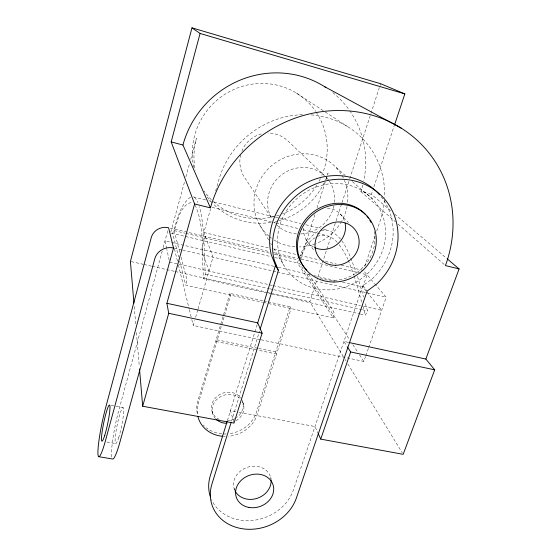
<?xml version="1.0" encoding="UTF-8"?>
<svg xmlns="http://www.w3.org/2000/svg" width="557" height="557" viewBox="0 0 557 557"><rect width="100%" height="100%" fill="white"/><g stroke="black" fill="none" stroke-linecap="round" stroke-linejoin="round"><path stroke-width="0.42" stroke-dasharray="2.79 2.09" d="M240.708 154.735C238.883 161.822 240.018 169.335 243.444 175.768L271.607 218.191A34.36 32.417 -41 0 1 280.798 175.483A34.36 32.417 -41 0 1 324.299 175.406L288.589 141.589C283.144 136.131 275.624 132.977 267.924 133.032M162.247 250.942L118.906 409.841A33.977 4.226 -78.4 0 0 111.699 457.186M163.166 247.6L167.908 230.208M170.769 232.13L184.527 181.902M185.899 176.882L189.568 163.486M190.717 159.302L196.447 138.373A69.91 67.55 -46.2 0 0 195.298 170.268M198.02 309.01L213.025 257.16L203.855 232.499L210.469 209.23M215.663 190.947L218.734 180.141A86.634 81.782 -41.1 0 1 302.548 114.707M205.317 236.447L201.613 249.445L209 271.071M260.3 339.617L193.244 325.497L194.678 320.553M195.632 317.253L197.784 309.831M179.737 252.154L174.104 230.605C177.934 221.268 180.099 204.642 191.747 202.379L192.882 202.95M229.95 293.372L197.846 401.047A30.844 27.244 -18.8 0 0 197.547 414.645A31.004 27.363 -18.8 0 1 198.334 403.352L230.633 295.161L229.95 293.372L262.981 300.71M227.423 420.528L257.445 323.68M231.51 421.189L259.611 330.955M300.759 259.207L314.928 214.556M317.03 207.935L325.692 180.649M325.949 179.82L327.265 175.685M327.523 174.863L328.052 173.206A69.91 67.55 -46.2 0 1 326.952 176.402M268.063 301.838L290.086 306.733L256.485 412.138A30.844 27.244 -18.8 0 1 229.296 433.708M343.349 356.584L309.81 301.783L317.581 277.825M317.852 277.003L335.815 221.658M336.087 220.83L341.72 203.486M341.984 202.657L349.49 179.528M349.761 178.7L370.677 114.269M370.948 113.447L379.79 86.182M380.062 85.36L380.598 83.71M390.548 210.616L371.415 194.33L372.786 190.215M373.879 186.922L394.161 126.007M364.765 266.364L375.056 235.952M376.72 231.023L380.062 221.157A86.634 81.782 -41.1 0 0 384.379 199.921M381.169 196.76A63.623 58.854 -39.2 0 1 372.313 278.737L362.816 285.783L293.469 489.805A44.08 37.542 -20 0 1 253.428 520.335A44.08 37.542 -20 0 1 211.507 499.587M366.102 291.012L362.879 287.022L367.042 274.775L361.131 273.376M298.308 260.46L297.473 262.876L333.309 317.922L267.576 303.349M261.149 339.798L363.846 361.423L365.545 356.55M365.831 355.735L368.379 348.431M368.664 347.617L386.217 297.264L374.938 284.035M299.868 259.485C302.952 250.58 307.91 241.334 316.578 236.829M271.433 294.012L203.702 278.799L205.352 274.239C203.758 251.743 205.067 228.683 199.448 206.64M299.422 257.237C303.356 247.447 308.362 236.955 317.894 231.51M241.926 151.288C244.899 142.731 252.544 136.326 261.17 133.938M360.33 313.988L365.406 315.13L367.509 310.903L364.912 301.943M190.501 197.122C179.361 205.436 177.077 221.045 172.663 233.467L178.574 256.833M317.302 236.44C324.355 233.16 332.341 236.802 337.159 242.26M321.09 230.278C343.105 228.078 350.109 257.759 356.577 273.264M106.853 442.028L115.752 443.56M111.087 405.35L122.972 407.529M235.611 411.595L230.487 410.627L233.773 422.276M239.023 412.236L314.977 426.523L318.326 433.847M257.807 348.292L216.158 339.631L216.757 341.65L257.188 350.026M258.657 348.466L275.652 352.003L276.557 354.043L258.03 350.207M348.132 342.318L343.906 341.413L347.053 346.336M263.83 300.898L267.214 301.65M179.633 261.01L185.753 285.212L262.535 302.235M263.377 302.423L266.733 303.161M131.25 261.616L143.1 264.283M143.943 264.471L151.56 266.183M152.409 266.378L174.411 271.329M175.253 271.517L265.8 291.882M266.65 292.077L270.034 292.836M270.883 293.024L309.81 301.783M272.282 294.207L359.481 313.8M272.248 285.449L169.607 262.117L166.835 249.397M273.097 285.637L360.463 305.494M363.853 306.266L381.67 310.312L366.638 291.68M205.352 274.239L268.697 288.561M269.539 288.756L272.916 289.515M273.759 289.71L361.59 309.567M362.44 309.762L367.509 310.903M274.079 266.33L164.99 240.909L166.654 248.547M278.312 267.318L309.601 274.608M313.828 275.59L334.973 280.519M342.583 282.295L362.879 287.022M174.341 248.206L181.979 249.975M182.752 250.156L276.383 271.837M277.233 272.032L386.217 297.264M171.382 233.16L270.799 256.589M274.705 257.508L299.443 263.343L349.538 339.624M203.855 232.499L268.843 247.969M273.905 249.174L296.693 254.598M300.07 255.405L319.481 260.022M325.392 261.428L336.365 264.039M341.427 265.25L363.373 270.472L374.52 283.541M170.254 228.133L269.08 251.555M273.299 252.558L297.793 258.364M301.17 259.165L360.288 273.174M174.104 230.605L185.056 233.195M185.899 233.397L269.268 253.115M274.316 254.312L297.898 259.889M212.001 207.357L275.297 222.918M276.14 223.127L298.928 228.732M303.147 229.769L326.778 235.576M205.582 199.914L192.938 196.781L194.692 197.651L196.377 199.517L197.972 202.476M208.952 200.75L210.637 201.168M214.006 202.003L300.836 223.496M305.89 224.75L320.219 228.3M323.589 229.136L327.808 230.173M362.795 185.028A94.822 91.056 -44.3 0 1 360.894 191.58L371.415 194.33M296.442 93.116L324.494 111.497M325.218 111.971L347.519 126.578M394.509 213.985L446.63 258.344M336.108 167.546L345.222 175.427M352.379 181.617L372.549 199.072M360.894 191.58L395.366 221.756M397.97 224.032L444.152 264.457M340.257 214.006L348.417 222.563M339.206 244.76L344.337 252.286L347.937 259.353M362.816 285.783L367.126 291.102M306.037 239.614L314.482 251.047M308.689 274.002L333.608 311.537A4.985 1.65 -77.7 0 1 333.309 317.922M352.873 344.713L357.65 351.975M359.557 354.886L363.846 361.423M345.166 359.543L346.071 361.027M347.881 363.993L402.272 452.855M259.729 225.007L268.968 240.401M270.723 243.339L271.607 244.802M273.807 248.471L283.924 265.334M195.089 205.039C205.498 227.924 201.021 254.486 203.702 278.799M290.086 306.733L291.081 308.564L257.271 414.457A31.004 27.363 -18.8 0 1 228.356 436.298M348.257 260.133L353.939 275.144M354.203 275.945L362.621 305.313M270.611 477.356L271.134 478.971M242.768 402.105L243.486 404.382M357.573 276.55L363.498 297.048M362.851 306.134L365.406 315.13M181.032 257.125L186.658 278.674A5.208 0.856 -77.3 0 1 185.753 285.212M234.086 488.447L234.497 490.104M174.466 248.951L177.558 261.567M178.386 264.93L189.115 308.675M189.324 309.518L191.594 318.771M191.803 319.614L193.244 325.497M212.015 411.191L212.579 413.524M134.223 306.517L135.769 324.731M136.43 332.536L139.292 366.353M241.647 399.362A16.035 14.169 -18.8 0 1 236.467 417.673M235.075 418.558A16.035 14.169 -18.8 0 1 227.165 420.904M219.298 419.449A16.035 14.169 -18.8 0 1 216.046 397.301A16.035 14.169 -18.8 0 1 240.854 398.109M226.065 433.973A30.844 27.244 -18.8 0 1 222.563 433.903M221.693 433.833A30.844 27.244 -18.8 0 1 206.222 427.755M204.391 426.168A30.844 27.244 -18.8 0 1 203.256 425.012M225.202 436.416A31.004 27.363 -18.8 0 1 223.615 436.361M242.365 401.632A16.118 14.224 -18.8 0 1 235.75 420.911M215.531 418.683A16.118 14.224 -18.8 0 1 217.536 398.749A16.118 14.224 -18.8 0 1 239.524 398.123M329.333 181.164A34.36 32.417 -41 0 1 334.472 202.372M333.922 205.825A34.36 32.417 -41 0 1 300.773 233.975M296.463 233.898A34.36 32.417 -41 0 1 274.462 222.403M326.708 177.801A34.36 32.417 -41 0 1 328.846 180.461M234.664 490.056A19.098 16.264 -20 0 1 247.9 467.121A19.098 16.264 -20 0 1 270.96 479.027M374.213 231.573A40.438 37.305 -39 0 1 323.868 279.412M323.067 279.217A40.438 37.305 -39 0 1 319.913 278.256M268.78 236.084A48.111 45.396 -41 0 1 273.988 163.8A48.111 45.396 -41 0 1 344.08 179.542M344.414 180.329A48.111 45.396 -41 0 1 347.582 203.033M347.053 206.48A48.111 45.396 -41 0 1 341.963 220.642M341.566 221.359A48.111 45.396 -41 0 1 315.979 243.555M315.206 243.848A48.111 45.396 -41 0 1 299.353 246.925M295.064 246.835A48.111 45.396 -41 0 1 272.101 238.709M271.419 238.208A48.111 45.396 -41 0 1 269.421 236.634M327.328 208.172A21.535 20.01 -39.5 0 1 344.734 221.735M313.34 246.932A21.535 20.01 -39.5 0 1 303.92 227.033M326.653 177.196A69.91 67.55 -46.2 0 1 325.692 179.563M324.278 182.675A69.91 67.55 -46.2 0 1 278.946 220.663M278.145 220.878A69.91 67.55 -46.2 0 1 274.065 221.832M270.751 222.424A69.91 67.55 -46.2 0 1 212.809 203.458M212.231 202.859A69.91 67.55 -46.2 0 1 205.853 195.054M311.147 114.909A86.634 81.782 -41.1 0 1 384.532 197.352M193.801 167.33A68.622 66.415 -46.9 0 1 233.355 89.705A68.622 66.415 -46.9 0 1 315.687 111.414M316.16 112.11A68.622 66.415 -46.9 0 1 320.679 178.031M320.324 178.79A68.622 66.415 -46.9 0 1 318.799 181.77M316.71 185.363A68.622 66.415 -46.9 0 1 282.399 213.923M279.12 215.106A68.622 66.415 -46.9 0 1 275.819 216.109M274.991 216.339A68.622 66.415 -46.9 0 1 212.614 200.875M211.388 199.685A68.622 66.415 -46.9 0 1 204.147 191.072M332.787 92.546A94.822 91.056 -44.3 0 1 349.253 110.042M349.754 110.746A94.822 91.056 -44.3 0 1 363.756 180.844M118.627 437.816A18.395 2.284 -78.4 0 0 123.487 407.975A18.395 2.284 -78.4 0 0 116.107 430.826A18.395 2.284 -78.4 0 0 118.627 437.816M327.425 289.905A55.665 51.488 -39.2 0 0 380.285 210.121A55.665 51.488 -39.2 0 0 286.959 210.107A55.665 51.488 -39.2 0 0 327.425 289.905"/><path stroke-width="0.84" d="M394.44 125.186L404.848 93.903L380.598 83.71L191.977 27.85L130.408 261.428L133.931 303.05M166.898 303.3L257.696 322.851L262.117 333.149L234.01 423.104L142.676 406.241L168.729 313.299L166.898 303.3L194.602 203.973L171.173 141.924L200.074 33.455L191.977 27.85M173.506 248.011A15.29 14.405 -11.2 0 0 154.79 258.754L105.719 439.758A34.109 3.739 -78.2 0 1 97.914 452.535A34.109 3.739 -78.2 0 1 105.705 407.432L151.226 237.707A14.19 13.486 -9.5 0 1 168.583 227.736L173.506 248.011L119.887 442.216A33.977 4.226 -78.4 0 1 112.653 459.024L98.833 456.698M227.165 421.357L210.281 475.817A44.08 37.542 -20 0 0 210.581 497.297M257.501 323.499L275.506 265.404L271.301 254.876A63.623 58.854 -39.2 0 1 304.247 183.977A63.623 58.854 -39.2 0 1 379.519 194.776M230.995 422.84L211.959 483.956A44.776 37.987 -20.1 0 0 241.87 528.67A44.776 37.987 -20.1 0 0 296.408 497.958L367.126 291.102L376.783 283.945A64.716 59.71 -39 0 0 388.501 204.231A64.716 59.71 -39 0 0 311.098 186.045A64.716 59.71 -39 0 0 274.162 259.834L278.43 270.521L260.126 329.298M348.974 342.506L425.861 359.056L434.69 369.834L403.184 454.338L320.735 439.118L350.645 351.968L347.498 347.046M425.861 359.056L459.086 268.94L447.292 258.908M168.729 313.299L262.117 333.149M350.645 351.968L434.69 369.834M194.602 203.973L210.435 207.865A127.379 117.931 -39.3 0 1 367.669 113.997A127.379 117.931 -39.3 0 1 445.454 265.592L459.086 268.94M171.173 141.924L182.933 145.001A94.822 91.056 -44.3 0 1 325.775 87.442M200.074 33.455L404.848 93.903M324.32 86.516L401.381 128.235M275.506 265.404L278.43 270.521M318.214 433.604L320.735 439.118M182.933 145.001L210.435 207.865M139.515 368.957L142.676 406.241M222.821 436.305A31.004 27.363 -18.8 0 1 197.846 416.225M226.978 423.306A16.118 14.224 -18.8 0 1 216.631 419.734M271.057 479.876A19.098 16.264 -20 0 1 256.735 498.452A19.098 16.264 -20 0 1 235.026 490.828M369.799 220.189A40.438 37.305 -39 0 1 370.99 222.313M306.865 270.145A40.438 37.305 -39 0 1 309.546 215.197A40.438 37.305 -39 0 1 365.343 214.348M366.959 216.179A40.438 37.305 -39 0 1 368.449 218.135M345.103 223.197A21.535 20.01 -39.5 0 1 337.089 244.412A21.535 20.01 -39.5 0 1 314.684 247.614M104.716 435.393A18.465 2.026 -78.2 0 0 109.833 405.475A18.465 2.026 -78.2 0 0 102.655 428.451A18.465 2.026 -78.2 0 0 104.716 435.393M249.09 507.462A19.398 16.452 -20.1 0 0 273.222 485.405A19.398 16.452 -20.1 0 0 241.606 479.932A19.398 16.452 -20.1 0 0 249.09 507.462M335.634 265.32A22.76 20.978 -38.9 0 0 356.87 232.506A22.76 20.978 -38.9 0 0 318.715 233.049A22.76 20.978 -38.9 0 0 335.634 265.32M334.033 282.002A40.647 37.465 -38.9 0 0 372.368 223.629A40.647 37.465 -38.9 0 0 304.261 224.109A40.647 37.465 -38.9 0 0 334.033 282.002"/></g></svg>
